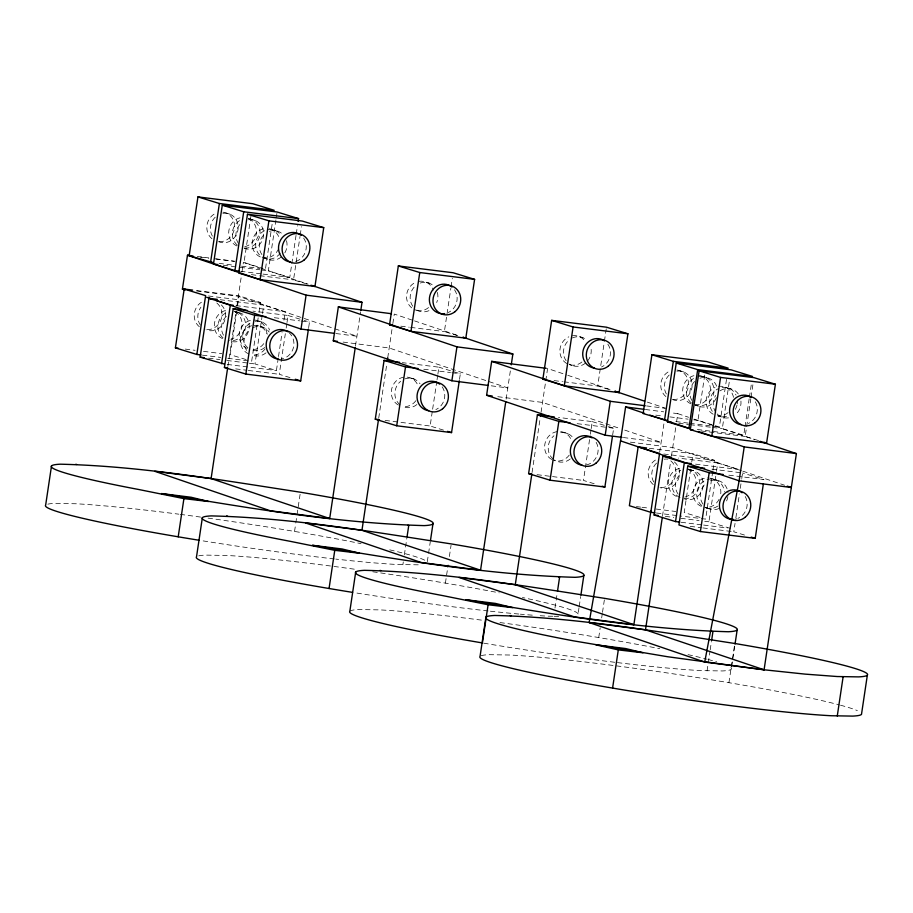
<?xml version="1.0" encoding="UTF-8"?>
<svg xmlns="http://www.w3.org/2000/svg" width="913" height="913" viewBox="0 0 913 913"><rect width="100%" height="100%" fill="white"/><g stroke="black" fill="none" stroke-linecap="round" stroke-linejoin="round"><path stroke-width="0.68" stroke-dasharray="4.57 3.42" d="M227.862 366.398L236.033 311.721M236.878 306.106L241.785 273.227M241.991 271.869L243.406 262.373L259.589 267.817M250.904 216.324L243.999 262.545L262.75 268.308M236.729 311.265L230.236 354.678L248.987 360.452M237.563 305.672L239.023 295.869L196.843 290.619M251.668 361.274L258.162 317.861M258.995 312.257L260.456 302.454L239.023 295.869M272.12 224.313L265.421 269.13L261.209 268.605M296.04 235.394L289.763 277.415L268.331 270.819L276.068 219.006M276.285 217.602L276.913 213.402M278.294 357.93L276.411 370.541L254.978 363.945L262.305 314.928M262.51 313.536L263.766 305.136L220.181 299.715M296.246 234.002L297.501 225.591M278.499 356.538L282.06 332.731M283.943 320.121L285.198 311.721L263.766 305.136M289.98 377.594L279.264 374.307L285.335 333.69M286.168 328.087L286.796 323.887M287.002 322.483L288.052 315.487L252.901 311.116M306.916 284L293.518 279.88L300.012 236.467M300.217 235.063L301.473 226.664M308.651 327.676L309.484 322.072L304.132 320.429M294.545 531.423L295.595 524.427M295.801 523.023L296.851 516.016M297.056 514.624L300.194 493.613M355.477 346.05L360.589 311.812M378.724 418.097L386.895 363.42M387.728 357.805L392.647 324.925M392.852 323.567L394.268 314.072L413.133 320.429M402.873 564.736L403.295 561.94M404.345 554.933L406.856 538.134M443.513 430.126L430.126 426.006L432.42 410.599M432.636 409.195L436.813 381.189M437.03 379.785L437.658 375.585M437.863 374.193L438.913 367.186L402.348 362.644M457.778 335.699L444.38 331.579L450.862 288.166M451.079 286.762L452.334 278.362M427.307 561.678L428.357 554.682M428.562 553.278L430.24 542.071M459.501 379.374L460.346 373.782L438.913 367.186M445.407 583.122L448.123 564.919M449.379 556.519L451.056 545.312M506.122 399.152L510.435 370.301M532.051 472.535L540.222 417.846M541.067 412.242L545.575 382.079M545.769 380.721L547.595 368.51L566.471 374.866M554.99 608.035L557.295 592.628M594.169 483.73L583.453 480.432L590.152 435.627M590.357 434.223L590.985 430.023M591.19 428.619L592.24 421.623L558.494 417.424M608.423 389.303L597.707 386.005L604.201 342.592M604.406 341.2L606.289 328.589M579.002 607.784L577.963 614.78A193.054 11.789 8.5 0 0 522.43 597.524M579.219 606.38L580.679 596.577M612.623 435.216L613.673 428.208L608.309 426.565M598.734 637.559L600.195 627.756M601.667 617.953L602.295 613.753M602.5 612.349L604.589 598.346M659.665 452.186L664.173 422.011M662.461 516.267L670.633 461.59M671.477 455.975L675.768 427.216M676.579 421.783L677.8 413.646L670.747 412.744M690.685 469.122L684.202 512.535L702.953 518.299M691.734 462.115L692.99 453.715L647.99 448.123M726.508 379.363L719.387 426.976L697.954 420.391L704.859 374.17M712.745 471.507L705.635 519.12L683.129 516.324M712.962 470.104L714.423 460.3L692.99 453.715M744.768 428.254L743.73 435.261L722.297 428.665L729.613 379.648M730.366 528.387L708.933 521.791L716.26 472.786M716.477 471.382L717.732 462.982L678.359 458.086M707.061 670.872L709.994 651.266M710.2 649.862L711.455 641.462M744.985 426.85L749.162 398.844M749.379 397.452L751.467 383.449M758.566 440.58L745.168 436.46L746.423 428.06M746.64 426.656L750.828 398.65M751.034 397.246L753.122 383.243M744.506 535.064L733.79 531.765L735.045 523.366M735.878 517.762L739.439 493.956M740.283 488.352L741.539 479.953M741.744 478.549L742.577 472.957L708.83 468.757M728.939 682.696L734.794 643.482M731.701 666.41L734.839 645.411M418.245 564.827L396.984 564.474A193.054 11.789 8.5 0 1 335.813 559.098M552.73 616.252L547.846 616.172A193.054 11.789 8.5 0 1 537.814 615.567M554.088 616.275L560.913 616.389M200.404 257.124L208.837 258.174M215.867 259.041L234.15 261.312M219.029 263.366L234.493 265.284M241.523 266.162L259.806 268.433M223.331 265.227L234.584 266.619M240.21 267.326L259.897 269.769M261.301 269.951L268.331 270.819M240.553 271.287L261.643 273.911M263.047 274.094L289.763 277.415M251.337 274.63L258.368 275.509M259.771 275.68L293.518 279.88M208.438 295.983L260.456 302.454M235.988 305.604L285.198 311.721M400.784 326.158L409.229 327.208M410.633 327.379L444.38 331.579M274.334 317.701L299.647 320.851M301.05 321.022L309.484 322.072M554.123 380.595L562.556 381.645M563.96 381.817L597.707 386.005M423.78 369.229L450.497 372.55M451.912 372.732L460.346 373.782M185.248 349.086L195.085 350.318M203.519 351.357L221.802 353.639M202.458 355.157L220.741 357.428M227.771 358.307L248.861 360.92M208.575 358.181L219.828 359.574M226.858 360.452L247.948 363.077M249.352 363.248L254.978 363.945M655.774 415.141L662.804 416.02M669.834 416.887L688.117 419.17M693.743 419.866L697.954 420.391M227.189 364.424L276.411 370.541M675.803 421.555L688.459 423.13M689.863 423.312L710.953 425.926M712.357 426.109L719.387 426.976M678.701 423.244L688.55 424.477M689.954 424.648L711.044 427.273M712.448 427.444L722.297 428.665M235.68 368.886L246.921 370.279M248.325 370.461L279.264 374.307M697.327 429.487L743.73 435.261M701.583 431.039L745.168 436.46M577.119 423.666L613.673 428.208M663.808 454.012L714.423 460.3M385.126 420.414L430.126 426.006M695.569 464.146L737.75 469.396M728.859 475.171L764.01 479.542L742.577 472.957M537.049 474.669L551.11 476.415M552.513 476.586L583.453 480.432M636.395 506.589L640.606 507.114M642.022 507.286L649.052 508.164M656.082 509.032L675.768 511.485M656.424 513.003L681.726 516.153M665.349 516.381L673.783 517.431M680.813 518.299L699.096 520.57M704.722 521.277L708.933 521.791M681.155 522.27L702.245 524.895M703.649 525.066L727.558 528.034M690.205 526.345L701.446 527.748M702.862 527.919L733.79 531.765M197.276 256.462L208.461 257.888M215.445 258.79L235.018 261.301M196.398 290.916L238.339 296.291L332.686 328.064M335.973 333.542L356.949 336.235L334.032 328.52M343.06 342.078L389.2 347.99L507.799 387.934L489.63 385.606M646.621 405.943L664.801 408.271M645.354 409.492L663.694 411.843M497.79 396.687L542.527 402.428L604.52 423.301M623.385 437.532L661.126 442.371L622.05 429.201M630.404 442.143L672.733 447.564L741.47 470.709M255.446 220.649L248.256 218.435A14.893 13.786 -72.9 0 1 256.302 233.899A14.893 13.786 -72.9 0 1 244.011 246.841M226.367 213.083L229.962 214.19M271.652 229.414L278.842 231.617M426.097 282.22L429.692 283.327M579.435 336.646L583.03 337.753M702.223 376.282L709.412 378.496M680.333 370.929L683.928 372.036M725.607 387.26L732.808 389.474M265.101 258.413L267.498 259.144M414.764 309.747L418.359 310.842M569.29 364.538L571.686 365.28M695.672 405.281L698.068 406.023M721.464 416.99L717.869 415.883A14.893 13.786 -72.9 0 0 728.483 415.712M288.052 315.487L302.785 320.018M233.865 311.093L241.055 313.307M592.24 421.623L606.974 426.154M258.687 321.045L262.282 322.152M717.732 462.982L739.165 469.567M259.988 326.363L263.583 327.47M410.839 378.062L414.434 379.169M689.03 469.316L695.021 471.154M564.166 432.5L567.76 433.607M712.654 478.891L719.843 481.105M706.103 507.89L708.499 508.632M260.935 268.274L308.103 284.16M414.491 320.885L457.607 335.402M567.818 375.311L612.292 390.296M647.328 402.097L666.193 408.453M677.8 413.646L688.585 417.275M693.971 419.09L714.194 425.903M715.541 426.36L754.617 439.518M605.867 423.758L620.692 428.756M742.817 471.165L784.598 485.237M248.382 218.595A14.893 13.786 -72.9 0 1 259.897 235.006A14.893 13.786 -72.9 0 1 243.988 248.005M237.426 245.186A14.893 13.786 -72.9 0 1 241.237 219.713M236.912 245.962A14.893 13.786 -72.9 0 1 228.878 230.487A14.893 13.786 -72.9 0 1 241.158 217.556M248.359 219.759A14.893 13.786 -72.9 0 1 263.492 236.113A14.893 13.786 -72.9 0 1 244.113 248.176M238.533 243.6A14.893 13.786 -72.9 0 1 241.637 222.806M238.544 312.725A14.893 13.786 -72.9 0 1 244.912 330.198A14.893 13.786 -72.9 0 1 229.597 340.675M223.034 337.844A14.893 13.786 -72.9 0 1 226.835 312.383M235.177 311.459A14.893 13.786 -72.9 0 1 237.46 312.2M234.949 311.618A14.893 13.786 -72.9 0 1 241.899 326.569A14.893 13.786 -72.9 0 1 230.818 339.259M222.521 338.62A14.893 13.786 -72.9 0 1 214.487 323.156A14.893 13.786 -72.9 0 1 226.766 310.215M238.772 312.566A14.893 13.786 -72.9 0 1 248.69 330.677A14.893 13.786 -72.9 0 1 230.841 341.257M223.48 335.219A14.893 13.786 -72.9 0 1 227.246 315.464M235.166 312.292A14.893 13.786 -72.9 0 1 237.585 312.372M222.863 213.311A14.893 13.786 -72.9 0 1 238.008 229.654A14.893 13.786 -72.9 0 1 218.618 241.717M212.375 236.102A14.893 13.786 -72.9 0 1 216.153 216.347M280.348 253.106A14.893 13.786 -72.9 0 1 259.908 255.343A14.893 13.786 -72.9 0 1 260.479 233.523A14.893 13.786 -72.9 0 1 280.816 235.086M269.358 228.672A14.893 13.786 -72.9 0 1 278.944 237.3M278.648 248.621A14.893 13.786 -72.9 0 1 263.777 257.877M260.308 256.93A14.893 13.786 -72.9 0 1 252.262 241.466A14.893 13.786 -72.9 0 1 264.553 228.524M222.898 212.147A14.893 13.786 -72.9 0 1 234.401 228.558A14.893 13.786 -72.9 0 1 218.504 241.557M211.942 238.727A14.893 13.786 -72.9 0 1 215.742 213.265M255.184 321.273A14.893 13.786 -72.9 0 1 269.586 330.038M264.759 347.522A14.893 13.786 -72.9 0 1 250.938 349.679M247.857 347.796A14.893 13.786 -72.9 0 1 251.657 322.323M247.343 348.572A14.893 13.786 -72.9 0 1 239.902 330.574A14.893 13.786 -72.9 0 1 256.405 320.303A14.893 13.786 -72.9 0 1 266.733 336.509M263.789 343.642A14.893 13.786 -72.9 0 1 250.824 349.508M221.357 304.919A14.893 13.786 -72.9 0 1 223.183 323.75A14.893 13.786 -72.9 0 1 206.018 329.753M200.438 325.176A14.893 13.786 -72.9 0 1 200.917 307.156M216.849 303.002A14.893 13.786 -72.9 0 1 221.003 319.733A14.893 13.786 -72.9 0 1 207.103 329.684M199.342 326.763A14.893 13.786 -72.9 0 1 203.143 301.301M454.514 289.775A14.893 13.786 -72.9 0 1 448.215 312.554M532.29 615.157A193.054 11.789 8.5 0 1 520.364 614.175M518.801 614.038A193.054 11.789 8.5 0 1 489.608 611.117M488.147 610.957A193.054 11.789 8.5 0 1 355.419 592.834M198.726 555.857A193.054 11.789 8.5 0 1 205.368 555.104L226.618 555.458A193.054 11.789 8.5 0 1 356.173 569.438M372.766 571.778A193.054 11.789 8.5 0 1 499.285 592.857M442.154 386.838A14.893 13.786 -72.9 0 1 435.866 409.606M419.01 281.33A14.893 13.786 -72.9 0 1 433.401 290.106M428.574 307.578A14.893 13.786 -72.9 0 1 418.234 310.682M411.672 307.864A14.893 13.786 -72.9 0 1 415.483 282.391M420.22 283.041A14.893 13.786 -72.9 0 1 432.785 285.198M437.384 292.411A14.893 13.786 -72.9 0 1 436.699 302.534M428.973 310.671A14.893 13.786 -72.9 0 1 415.267 308.971M412.779 306.277A14.893 13.786 -72.9 0 1 415.883 285.484M398.422 405.064A14.893 13.786 -72.9 0 1 396.082 381.075A14.893 13.786 -72.9 0 1 418.143 385.948M415.94 400.659A14.893 13.786 -72.9 0 1 402.975 406.536M404.961 378.884A14.893 13.786 -72.9 0 1 420.014 383.745M416.91 404.539A14.893 13.786 -72.9 0 1 403.101 406.696M400.008 404.813A14.893 13.786 -72.9 0 1 400.624 381.326M254.088 325.348A14.893 13.786 -72.9 0 1 267.281 334.249M265.09 348.949A14.893 13.786 -72.9 0 1 252.114 354.826M248.644 353.89A14.893 13.786 -72.9 0 1 240.598 338.426A14.893 13.786 -72.9 0 1 252.89 325.485M252.958 327.641A14.893 13.786 -72.9 0 1 269.152 332.035M266.048 352.829A14.893 13.786 -72.9 0 1 252.239 354.997M246.658 350.421A14.893 13.786 -72.9 0 1 249.774 329.627M269.369 231.343A14.893 13.786 -72.9 0 1 281.923 233.5M286.522 240.712A14.893 13.786 -72.9 0 1 283.943 254.213M281.307 256.987A14.893 13.786 -72.9 0 1 264.416 257.261M261.917 254.579A14.893 13.786 -72.9 0 1 265.032 233.785M303.652 238.076A14.893 13.786 -72.9 0 1 293.826 261.905M288.805 332.446A14.893 13.786 -72.9 0 1 293.358 347.933A14.893 13.786 -72.9 0 1 281.478 358.969M699.94 378.21A14.893 13.786 -72.9 0 1 716.716 386.382M716.42 397.714A14.893 13.786 -72.9 0 1 695.957 404.858M691.826 400.408A14.893 13.786 -72.9 0 1 695.603 380.653M698.719 376.51A14.893 13.786 -72.9 0 1 713.852 392.852A14.893 13.786 -72.9 0 1 694.473 404.916M691.392 403.032A14.893 13.786 -72.9 0 1 695.192 377.56M481.254 655.717A193.054 11.789 8.5 0 1 488.9 654.678L510.15 655.032A193.054 11.789 8.5 0 1 839.401 704.904M840.496 705.201A193.054 11.789 8.5 0 1 857.353 710.634M676.83 371.157A14.893 13.786 -72.9 0 1 691.963 387.511A14.893 13.786 -72.9 0 1 672.584 399.563M666.342 393.948A14.893 13.786 -72.9 0 1 670.119 374.204M676.853 369.993A14.893 13.786 -72.9 0 1 688.368 386.404A14.893 13.786 -72.9 0 1 672.459 399.403M665.897 396.584A14.893 13.786 -72.9 0 1 669.708 371.112M689.132 470.138A14.893 13.786 -72.9 0 1 703.056 486.618A14.893 13.786 -72.9 0 1 684.807 499.103M678.097 494.116A14.893 13.786 -72.9 0 1 681.212 473.311M687.957 469.111A14.893 13.786 -72.9 0 1 699.461 485.522A14.893 13.786 -72.9 0 1 683.552 498.521M680.082 497.574A14.893 13.786 -72.9 0 1 671.877 484.038A14.893 13.786 -72.9 0 1 680.801 470.229M674.41 461.955A14.893 13.786 -72.9 0 1 677.48 481.037A14.893 13.786 -72.9 0 1 659.985 487.599M653.742 481.984A14.893 13.786 -72.9 0 1 656.561 463.074M664.23 459.193A14.893 13.786 -72.9 0 1 667.848 459.136M670.815 460.848A14.893 13.786 -72.9 0 1 674.73 478.184A14.893 13.786 -72.9 0 1 659.859 487.439M653.297 484.609A14.893 13.786 -72.9 0 1 657.109 459.148M720.003 390.878A14.893 13.786 -72.9 0 1 738.377 394.039M740.945 401.069A14.893 13.786 -72.9 0 1 735.273 414.833M728.563 417.88A14.893 13.786 -72.9 0 1 716.637 413.395M715.883 412.425A14.893 13.786 -72.9 0 1 715.632 395.466M722.115 387.477A14.893 13.786 -72.9 0 1 736.026 395.089M737.35 399.962A14.893 13.786 -72.9 0 1 737.248 403.831M736.996 405.098A14.893 13.786 -72.9 0 1 735.033 409.891M712.288 411.318A14.893 13.786 -72.9 0 1 718.588 388.539M718.52 386.382A14.893 13.786 -72.9 0 1 733.573 397.6M728.083 412.619A14.893 13.786 -72.9 0 1 717.744 415.723M713.19 414.251A14.893 13.786 -72.9 0 1 706.091 400.602A14.893 13.786 -72.9 0 1 714.993 387.432M560.673 432.716A14.893 13.786 -72.9 0 1 573.341 438.172M570.237 458.965A14.893 13.786 -72.9 0 1 554.305 459.969M553.335 459.25A14.893 13.786 -72.9 0 1 553.951 435.763M755.359 401.788A14.893 13.786 -72.9 0 1 748.398 423.518M560.696 431.552A14.893 13.786 -72.9 0 1 571.47 440.386M569.278 455.085A14.893 13.786 -72.9 0 1 552.833 460.015M551.749 459.49A14.893 13.786 -72.9 0 1 544.901 443.912A14.893 13.786 -72.9 0 1 557.078 431.609M698.753 375.346A14.893 13.786 -72.9 0 1 710.257 391.745A14.893 13.786 -72.9 0 1 694.348 404.744M690.879 403.808A14.893 13.786 -72.9 0 1 682.844 388.345A14.893 13.786 -72.9 0 1 695.124 375.403M572.405 337.936A14.893 13.786 -72.9 0 1 586.112 339.636M591.168 349.359A14.893 13.786 -72.9 0 1 588.132 360.35M585.495 363.123A14.893 13.786 -72.9 0 1 569.564 364.116M566.106 360.703A14.893 13.786 -72.9 0 1 569.21 339.91M572.337 335.767A14.893 13.786 -72.9 0 1 585.005 341.222M581.901 362.016A14.893 13.786 -72.9 0 1 561.541 358.01A14.893 13.786 -72.9 0 1 568.81 336.829M607.841 344.201A14.893 13.786 -72.9 0 1 601.541 366.98M687.831 468.94A14.893 13.786 -72.9 0 1 695.866 484.415A14.893 13.786 -72.9 0 1 683.586 497.357M676.487 496.467A14.893 13.786 -72.9 0 1 668.453 481.003A14.893 13.786 -72.9 0 1 680.733 468.061M710.36 478.161A14.893 13.786 -72.9 0 1 720.688 494.367M719.113 499.285A14.893 13.786 -72.9 0 1 704.779 507.366M701.31 506.418A14.893 13.786 -72.9 0 1 693.675 489.048A14.893 13.786 -72.9 0 1 709.173 477.956M596.155 442.303A14.893 13.786 -72.9 0 1 585.667 465.105M745.213 496.512A14.893 13.786 -72.9 0 1 738.252 518.242M737.111 518.698A14.893 13.786 -72.9 0 1 734.725 519.303M701.823 505.642A14.893 13.786 -72.9 0 1 703.969 481.06A14.893 13.786 -72.9 0 1 724.386 491.605M717.709 506.122A14.893 13.786 -72.9 0 1 704.904 507.525M710.371 480.82A14.893 13.786 -72.9 0 1 727.981 492.712M727.878 496.569A14.893 13.786 -72.9 0 1 725.664 502.629M719.124 508.45A14.893 13.786 -72.9 0 1 706.388 507.468M702.93 504.056A14.893 13.786 -72.9 0 1 705.087 484.107M730.845 667.586A193.054 11.789 8.5 0 1 722.423 670.952L701.173 670.61A193.054 11.789 8.5 0 1 616.115 662.439M614.757 662.279A193.054 11.789 8.5 0 1 483.742 643.163M349.839 611.288A193.054 11.789 8.5 0 1 358.695 609.542L379.945 609.895A193.054 11.789 8.5 0 1 484.404 620.498M500.004 622.563A193.054 11.789 8.5 0 1 659.745 648.687M688.06 654.644A193.054 11.789 8.5 0 1 706.924 659.175M708.077 659.471A193.054 11.789 8.5 0 1 716.762 661.891M334.341 558.927A193.054 11.789 8.5 0 1 200.324 540.45M47.864 504.159A193.054 11.789 8.5 0 1 54.506 503.405L75.756 503.759A193.054 11.789 8.5 0 1 178.811 514.179M180.226 514.361A193.054 11.789 8.5 0 1 201.225 517.169M208.061 518.116A193.054 11.789 8.5 0 1 361.08 543.657M389.748 549.854A193.054 11.789 8.5 0 1 426.656 561.461"/><path stroke-width="1.37" d="M51.505 465.938L45.65 505.151A193.054 11.789 8.5 0 0 198.908 540.222M185.111 290.037L182.417 289.124L187.485 255.206L191.684 255.743M201.054 354.974L196.831 354.461L175.399 347.864L184.186 289.044L192.632 290.094M213.402 262.659L189.151 255.72L197.95 196.9L252.787 203.725L274.22 210.31L219.382 203.496L197.95 196.9M196.831 354.461L205.619 295.641L184.186 289.044M210.583 262.316L219.382 203.496M239.138 271.115L234.926 270.59L213.494 264.005L222.281 205.185L277.118 211.999L298.551 218.595L298.129 221.391M224.381 364.07L200.141 357.131L208.929 298.311L217.362 299.361M178.206 536.81L183.912 498.624L138.981 489.551A193.054 11.789 8.5 0 1 60.372 464.192C141.001 466.121 220.832 480.021 300.411 492.21A193.054 11.789 8.5 0 1 424.1 525.614C335.847 523.103 248.473 507.925 161.521 493.568L191.194 497.265L208.586 501.522L183.912 498.624M234.926 270.59L243.714 211.77L222.281 205.185M221.574 363.716L230.361 304.908L208.929 298.311M308.434 329.079L300.697 380.892L245.859 374.079L224.427 367.483L233.214 308.674L247.275 310.42M247.469 214.247L238.681 273.055L260.114 279.652L314.951 286.465L323.738 227.645L302.317 221.06L247.469 214.247L268.901 220.832L323.738 227.645M202.366 517.637L196.512 556.85A193.054 11.789 8.5 0 0 352.589 592.377M355.271 347.454L329.696 518.516L211.097 478.572L227.657 367.802M245.859 374.079L254.647 315.259L233.214 308.674M260.114 279.652L268.901 220.832M334.569 333.371L301.016 329.068L306.083 295.15L187.485 255.206M488.227 385.423L451.878 380.767L333.279 340.823L338.346 306.905L391.472 313.718M360.795 310.454L362.016 302.317L312.143 285.518M329.057 588.508L334.763 550.322L289.832 541.249A193.054 11.789 8.5 0 1 211.223 515.902C291.863 517.819 371.694 531.72 451.262 543.92A193.054 11.789 8.5 0 1 574.962 577.313C486.709 574.802 399.335 559.623 312.383 545.278L342.055 548.964L359.448 553.221L334.763 550.322M459.296 380.778L451.558 432.591L396.71 425.778L375.277 419.181L384.076 360.373L399.54 362.29M389.543 324.766L398.33 265.945L453.168 272.759L474.6 279.355L465.813 338.164L410.976 331.351L389.543 324.766L392.35 325.108M355.693 572.074L349.839 611.288A193.054 11.789 8.5 0 0 482.395 642.935L488.101 604.76L443.159 595.687A193.054 11.789 8.5 0 1 364.549 570.328C445.19 572.257 525.021 586.146 604.589 598.346A193.054 11.789 8.5 0 1 728.289 631.739C640.036 629.24 552.662 614.061 465.71 599.704L495.382 603.402L512.775 607.659L488.101 604.76M505.711 401.96L480.558 570.214L361.959 530.27L378.507 419.501M387.317 360.612L387.728 357.805M396.71 425.778L405.509 366.958L384.076 360.373M410.976 331.351L419.763 272.531L398.33 265.945M407.061 536.73L408.739 525.523L407.734 525.34M451.878 380.767L456.945 346.849L338.346 306.905M430.445 540.679L432.956 523.868M621.981 437.35L605.205 435.204L486.606 395.261L491.673 361.343L546.202 368.327M511.246 364.869L512.866 354.016L463.005 337.228M485.899 617.211L480.044 656.424A193.054 11.789 8.5 0 0 612.589 688.082A193.054 11.789 8.5 0 0 831.378 715.746L852.628 716.1A193.054 11.789 8.5 0 0 861.495 714.354L867.35 675.141M612.418 436.608L604.885 487.028L550.048 480.204L528.616 473.619L537.403 414.799L554.271 416.899M542.87 379.192L551.657 320.372L606.494 327.196L627.927 333.781L619.14 392.601L564.302 385.788L542.87 379.192L545.677 379.546M650.866 511.075L633.884 624.652L515.286 584.708L531.845 473.938M540.428 416.442L540.85 413.646M550.048 480.204L558.836 421.395L537.403 414.799M564.302 385.788L573.09 326.968L551.657 320.372M557.501 591.236L559.589 577.221L558.585 577.039M580.885 595.173L583.818 575.567M605.205 435.204L610.272 401.286L491.673 361.343M760.015 441.333L796.398 453.59L764.09 669.788L667.506 656.721L573.364 640.823A193.054 11.789 8.5 0 1 494.755 615.465C575.395 617.393 655.226 631.294 734.794 643.482A193.054 11.789 8.5 0 1 858.494 676.887L837.244 676.533L805.038 674.114L764.09 669.788L704.71 662.062L589.159 622.563L620.532 440.876L625.599 406.958L643.939 409.309M646.587 447.941L638.153 446.891L629.365 505.711L650.798 512.307L655.009 512.832M651.905 354.758L673.338 361.343L728.175 368.156L706.742 361.571L651.905 354.758L643.117 413.566L667.357 420.505M612.589 688.082L618.295 649.896L595.915 644.852L625.588 648.538L642.98 652.795L618.295 649.896M650.798 512.307L659.585 453.487L638.153 446.891M664.55 420.163L673.338 361.343M697.68 369.628L688.881 428.437L667.449 421.852L676.248 363.032L731.085 369.856L752.517 376.441L697.68 369.628L676.248 363.032M679.751 522.088L675.529 521.574L654.096 514.978L662.895 456.158L671.329 457.208M764.09 669.788L645.491 629.844L662.256 517.671M675.529 521.574L684.328 462.754L662.895 456.158M690.331 429.635L699.13 370.826L753.967 377.64L775.399 384.236L766.6 443.045L711.763 436.231L690.331 429.635L693.15 429.989M704.619 468.232L687.74 466.132L678.952 524.952L700.385 531.537L755.222 538.362L763.382 483.742M711.763 436.231L720.551 377.411L699.13 370.826M700.385 531.537L709.173 472.729L687.74 466.132M711.672 640.059L712.927 631.659L711.912 631.476M698.377 431.472L744.209 446.902L739.131 480.82L704.71 662.062M735.056 644.007L737.145 630.004M837.267 716.009L843.121 676.795L842.117 676.613M243.714 211.77L298.551 218.595M419.763 272.531L474.6 279.355M189.151 255.72L193.373 256.245M213.494 264.005L217.705 264.53M573.09 326.968L627.927 333.781M230.361 304.908L233.169 305.25M254.647 315.259L265.9 316.663M720.551 377.411L775.399 384.236M405.509 366.958L418.165 368.532M175.399 347.864L178.218 348.218M200.141 357.131L204.352 357.656M667.449 421.852L671.671 422.377M224.427 367.483L227.234 367.836M558.836 421.395L570.077 422.787M375.277 419.181L379.5 419.706M684.328 462.754L691.358 463.621M709.173 472.729L723.233 474.475M528.616 473.619L531.423 473.973M654.096 514.978L658.319 515.503M306.083 295.15L362.016 302.317M182.417 289.124L185.213 289.478M456.945 346.849L512.866 354.016M333.279 340.823L337.468 341.359M610.272 401.286L645.229 405.76M486.606 395.261L492.198 395.98M744.209 446.902L796.398 453.59M211.097 478.572L154.765 471.291L270.316 510.789L329.696 518.516M361.959 530.27L305.627 522.989L421.178 562.499L480.558 570.214M515.286 584.708L458.954 577.427L574.505 616.926L633.884 624.652M589.159 622.563L645.491 629.844M75.733 464.283L76.738 464.466M226.595 515.982L227.599 516.165M379.922 570.42L380.926 570.602M510.127 615.556L511.132 615.739M310.934 285.233L314.951 286.465M463.131 337.342L465.813 338.164M615.122 391.369L619.14 392.601M763.93 442.223L766.6 443.045M295.333 379.249L300.697 380.892M447.53 431.358L451.558 432.591M602.203 486.207L604.885 487.028M751.205 537.118L755.222 538.362M614.985 391.198L644.635 401.184M625.599 406.958L644.475 413.315M649.862 415.13L690.296 428.745M787.291 486.15L791.331 487.508L739.131 480.82L620.532 440.876M206.68 297.296L212.067 299.11M216.107 300.468L301.016 329.068M444.688 313.616A14.893 13.786 -72.9 0 1 429.955 295.356A14.893 13.786 -72.9 0 1 452.015 287.081M428.711 410.724A14.893 13.786 -72.9 0 1 418.234 390.57A14.893 13.786 -72.9 0 1 439.667 384.145M277.86 359.026A14.893 13.786 -72.9 0 1 267.144 339.476A14.893 13.786 -72.9 0 1 287.835 331.716M290.208 261.974A14.893 13.786 -72.9 0 1 279.732 241.808A14.893 13.786 -72.9 0 1 301.164 235.383M741.253 424.636A14.893 13.786 -72.9 0 1 730.548 405.087A14.893 13.786 -72.9 0 1 751.239 397.326M582.038 465.162A14.893 13.786 -72.9 0 1 571.333 445.612A14.893 13.786 -72.9 0 1 592.023 437.852M594.397 368.099A14.893 13.786 -72.9 0 1 583.681 348.549A14.893 13.786 -72.9 0 1 604.383 340.789M733.527 519.429A14.893 13.786 -72.9 0 1 720.186 500.427A14.893 13.786 -72.9 0 1 742.064 492.769M442.645 408.739A14.893 13.786 -72.9 0 0 440.18 383.369A14.893 13.786 -72.9 0 0 420.699 399.289A14.893 13.786 -72.9 0 0 442.645 408.739M454.994 311.675A14.893 13.786 -72.9 0 0 452.528 286.305A14.893 13.786 -72.9 0 0 433.047 302.226A14.893 13.786 -72.9 0 0 454.994 311.675M304.143 259.977A14.893 13.786 -72.9 0 0 301.667 234.607A14.893 13.786 -72.9 0 0 282.185 250.527A14.893 13.786 -72.9 0 0 304.143 259.977M291.783 357.029A14.893 13.786 -72.9 0 0 289.318 331.67A14.893 13.786 -72.9 0 0 269.837 347.591A14.893 13.786 -72.9 0 0 291.783 357.029M755.188 422.639A14.893 13.786 -72.9 0 0 752.723 397.281A14.893 13.786 -72.9 0 0 733.23 413.201A14.893 13.786 -72.9 0 0 755.188 422.639M595.972 463.165A14.893 13.786 -72.9 0 0 593.507 437.795A14.893 13.786 -72.9 0 0 574.026 453.727A14.893 13.786 -72.9 0 0 595.972 463.165M608.332 366.102A14.893 13.786 -72.9 0 0 605.855 340.743A14.893 13.786 -72.9 0 0 586.374 356.663A14.893 13.786 -72.9 0 0 608.332 366.102M745.042 517.363A14.893 13.786 -72.9 0 0 742.566 492.004A14.893 13.786 -72.9 0 0 723.085 507.925A14.893 13.786 -72.9 0 0 745.042 517.363"/></g></svg>
